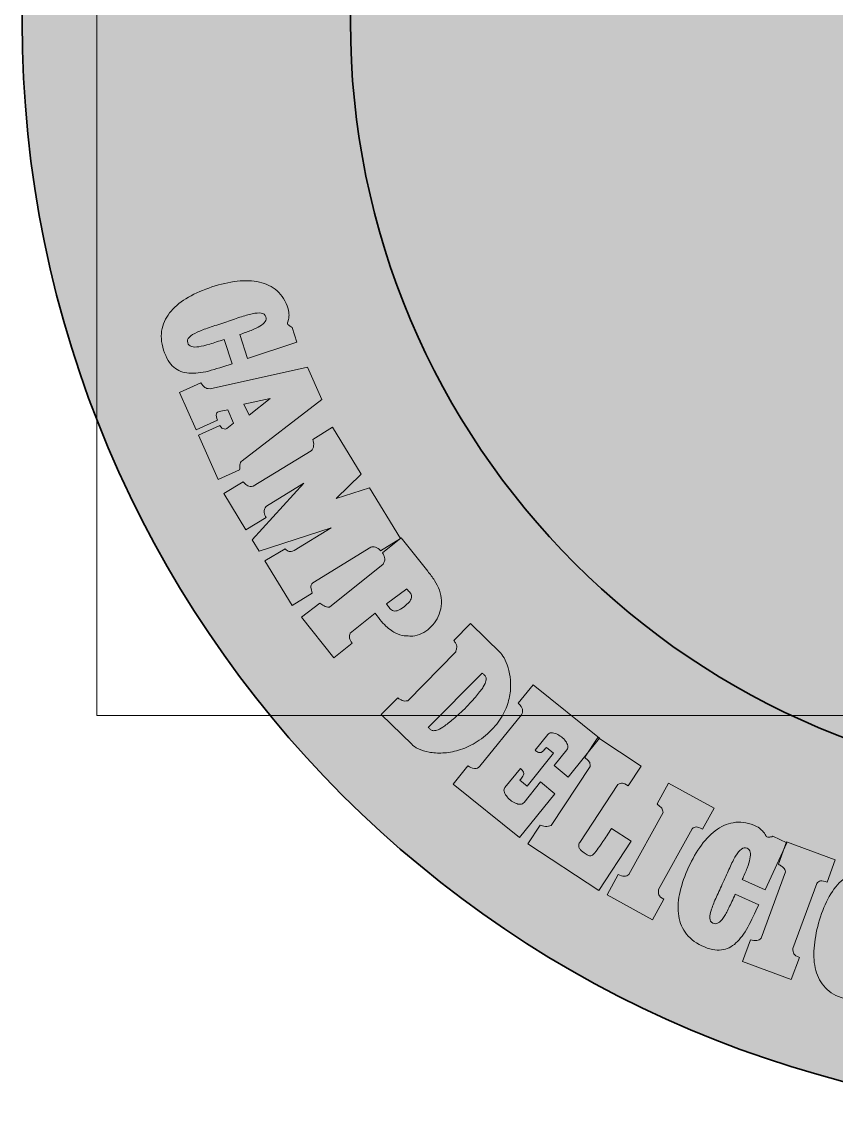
# Model space of a CAD drawing. Header units: millimetres. Extents: x 74.9 to 135, y -178.4 to -118.3.
# Drawn here: x 74.94 to 97.27, y -178.35 to -148.34 of the extents above; entities that cross this region are included whole.
import ezdxf

# ---------------------------------------------------------------- set-up
doc = ezdxf.new("R2010")
doc.units = ezdxf.units.MM
doc.header["$MEASUREMENT"] = 0
doc.layers.add('Layer 1', color=7, linetype='Continuous', lineweight=0)
picture_1 = doc.add_image_def('image1.png', size_in_pixel=(2001, 1330))

# ---------------------------------------------------------------- blocks, each defined once
blk = doc.blocks.new('Block_2')
at = {"layer": 'Layer 1'}
h = blk.add_hatch(color=250, dxfattribs=at)
h.dxf.hatch_style = 2
edge = h.paths.add_edge_path()
edge.add_spline(control_points=[(80.916, -156.918), (81.031, -156.88), (81.136, -156.841), (81.231, -156.803), (81.326, -156.765), (81.406, -156.726), (81.471, -156.687), (81.535, -156.648), (81.582, -156.607), (81.612, -156.564), (81.641, -156.522), (81.648, -156.477), (81.633, -156.431), (81.614, -156.374), (81.572, -156.341), (81.508, -156.331), (81.443, -156.321), (81.36, -156.327), (81.26, -156.348), (81.159, -156.369), (81.045, -156.401), (80.916, -156.445), (80.788, -156.49), (80.65, -156.536), (80.503, -156.585), (80.355, -156.634), (80.215, -156.68), (80.083, -156.724), (79.952, -156.768), (79.841, -156.811), (79.747, -156.854), (79.654, -156.897), (79.583, -156.942), (79.534, -156.988), (79.486, -157.034), (79.47, -157.086), (79.489, -157.142), (79.507, -157.196), (79.542, -157.231), (79.593, -157.246), (79.645, -157.262), (79.712, -157.264), (79.795, -157.251), (79.878, -157.239), (79.978, -157.214), (80.094, -157.178), (80.21, -157.142), (80.342, -157.1), (80.49, -157.051), (80.49, -157.051), (80.712, -157.722), (80.712, -157.722), (80.476, -157.8), (80.259, -157.865), (80.06, -157.918), (79.86, -157.97), (79.681, -157.99), (79.521, -157.978), (79.362, -157.965), (79.224, -157.911), (79.107, -157.815), (78.991, -157.718), (78.898, -157.562), (78.829, -157.345), (78.76, -157.128), (78.746, -156.931), (78.788, -156.753), (78.83, -156.576), (78.913, -156.415), (79.037, -156.272), (79.161, -156.129), (79.32, -156.002), (79.512, -155.894), (79.705, -155.784), (79.919, -155.691), (80.155, -155.612), (80.391, -155.534), (80.62, -155.482), (80.843, -155.456), (81.066, -155.43), (81.271, -155.437), (81.456, -155.479), (81.642, -155.521), (81.803, -155.601), (81.941, -155.719), (82.078, -155.837), (82.18, -156.001), (82.247, -156.211), (82.261, -156.279), (82.268, -156.337), (82.267, -156.383), (82.266, -156.43), (82.263, -156.468), (82.256, -156.497), (82.25, -156.527), (82.242, -156.551), (82.234, -156.568), (82.227, -156.586), (82.225, -156.602), (82.228, -156.617), (82.232, -156.632), (82.243, -156.648), (82.26, -156.664), (82.278, -156.68), (82.309, -156.701), (82.353, -156.727), (82.353, -156.727), (82.485, -157.125), (82.485, -157.125), (82.485, -157.125), (81.133, -157.574), (81.133, -157.574), (81.133, -157.574), (80.916, -156.918), (80.916, -156.918)], knot_values=[0, 0, 0, 0, 1, 1, 1, 2, 2, 2, 3, 3, 3, 4, 4, 4, 5, 5, 5, 6, 6, 6, 7, 7, 7, 8, 8, 8, 9, 9, 9, 10, 10, 10, 11, 11, 11, 12, 12, 12, 13, 13, 13, 14, 14, 14, 15, 15, 15, 16, 16, 16, 17, 17, 17, 18, 18, 18, 19, 19, 19, 20, 20, 20, 21, 21, 21, 22, 22, 22, 23, 23, 23, 24, 24, 24, 25, 25, 25, 26, 26, 26, 27, 27, 27, 28, 28, 28, 29, 29, 29, 30, 30, 30, 31, 31, 31, 32, 32, 32, 33, 33, 33, 34, 34, 34, 35, 35, 35, 36, 36, 36, 37, 37, 37, 38, 38, 38, 38], degree=3, periodic=0)
h = blk.add_hatch(color=250, dxfattribs=at)
h.dxf.hatch_style = 2
edge = h.paths.add_edge_path()
edge.add_spline(control_points=[(81.749, -158.676), (81.749, -158.676), (81.029, -158.823), (81.029, -158.823), (81.029, -158.823), (81.172, -159.125), (81.172, -159.125), (81.172, -159.125), (81.749, -158.676), (81.749, -158.676)], knot_values=[0, 0, 0, 0, 1, 1, 1, 2, 2, 2, 3, 3, 3, 3], degree=3, periodic=0)
edge = h.paths.add_edge_path()
edge.add_spline(control_points=[(83.169, -158.696), (83.169, -158.696), (80.987, -160.385), (80.987, -160.385), (80.966, -160.394), (80.95, -160.409), (80.941, -160.429), (80.931, -160.449), (80.924, -160.47), (80.92, -160.493), (80.917, -160.516), (80.915, -160.54), (80.916, -160.563), (80.916, -160.587), (80.915, -160.608), (80.912, -160.626), (80.912, -160.626), (80.324, -160.889), (80.324, -160.889), (80.324, -160.889), (79.783, -159.678), (79.783, -159.678), (79.783, -159.678), (80.371, -159.415), (80.371, -159.415), (80.378, -159.431), (80.389, -159.447), (80.404, -159.461), (80.42, -159.476), (80.436, -159.487), (80.456, -159.496), (80.475, -159.504), (80.494, -159.509), (80.513, -159.509), (80.531, -159.509), (80.548, -159.504), (80.564, -159.494), (80.564, -159.494), (80.748, -159.345), (80.748, -159.345), (80.748, -159.345), (80.588, -158.987), (80.588, -158.987), (80.588, -158.987), (80.356, -159.03), (80.356, -159.03), (80.317, -159.031), (80.29, -159.053), (80.277, -159.095), (80.264, -159.138), (80.273, -159.196), (80.306, -159.269), (80.306, -159.269), (79.718, -159.532), (79.718, -159.532), (79.718, -159.532), (79.26, -158.508), (79.26, -158.508), (79.26, -158.508), (79.849, -158.246), (79.849, -158.246), (79.874, -158.277), (79.894, -158.302), (79.91, -158.32), (79.925, -158.339), (79.941, -158.354), (79.958, -158.367), (79.975, -158.379), (79.994, -158.388), (80.017, -158.394), (80.039, -158.399), (80.067, -158.403), (80.102, -158.404), (80.102, -158.404), (82.774, -157.81), (82.774, -157.81), (82.774, -157.81), (83.169, -158.696), (83.169, -158.696)], knot_values=[0, 0, 0, 0, 1, 1, 1, 2, 2, 2, 3, 3, 3, 4, 4, 4, 5, 5, 5, 6, 6, 6, 7, 7, 7, 8, 8, 8, 9, 9, 9, 10, 10, 10, 11, 11, 11, 12, 12, 12, 13, 13, 13, 14, 14, 14, 15, 15, 15, 16, 16, 16, 17, 17, 17, 18, 18, 18, 19, 19, 19, 20, 20, 20, 21, 21, 21, 22, 22, 22, 23, 23, 23, 24, 24, 24, 25, 25, 25, 26, 26, 26, 26], degree=3, periodic=0)
h = blk.add_hatch(color=250, dxfattribs=at)
h.dxf.hatch_style = 2
edge = h.paths.add_edge_path()
edge.add_spline(control_points=[(84.248, -160.749), (84.248, -160.749), (83.563, -161.414), (83.563, -161.414), (83.563, -161.414), (84.477, -161.124), (84.477, -161.124), (84.477, -161.124), (85.326, -162.514), (85.326, -162.514), (85.326, -162.514), (84.777, -162.85), (84.777, -162.85), (84.739, -162.798), (84.693, -162.763), (84.641, -162.747), (84.588, -162.73), (84.546, -162.732), (84.512, -162.752), (84.512, -162.752), (82.916, -163.727), (82.916, -163.727), (82.879, -163.765), (82.862, -163.807), (82.867, -163.851), (82.871, -163.895), (82.883, -163.949), (82.904, -164.012), (82.904, -164.012), (82.354, -164.348), (82.354, -164.348), (82.354, -164.348), (81.608, -163.126), (81.608, -163.126), (81.608, -163.126), (82.158, -162.79), (82.158, -162.79), (82.202, -162.833), (82.239, -162.858), (82.269, -162.865), (82.299, -162.873), (82.346, -162.864), (82.411, -162.84), (82.411, -162.84), (83.424, -162.221), (83.424, -162.221), (83.424, -162.221), (81.446, -162.861), (81.446, -162.861), (81.446, -162.861), (81.256, -162.55), (81.256, -162.55), (81.256, -162.55), (82.669, -160.991), (82.669, -160.991), (82.669, -160.991), (81.649, -161.623), (81.649, -161.623), (81.622, -161.652), (81.604, -161.681), (81.596, -161.71), (81.587, -161.739), (81.585, -161.767), (81.588, -161.794), (81.591, -161.822), (81.597, -161.847), (81.607, -161.871), (81.618, -161.895), (81.627, -161.917), (81.636, -161.936), (81.636, -161.936), (81.086, -162.271), (81.086, -162.271), (81.086, -162.271), (80.477, -161.275), (80.477, -161.275), (80.477, -161.275), (81.011, -160.958), (81.011, -160.958), (81.06, -161.013), (81.102, -161.049), (81.137, -161.067), (81.172, -161.085), (81.22, -161.089), (81.281, -161.079), (81.281, -161.079), (82.874, -160.107), (82.874, -160.107), (82.916, -160.066), (82.939, -160.018), (82.942, -159.962), (82.947, -159.907), (82.939, -159.85), (82.919, -159.793), (82.919, -159.793), (83.462, -159.461), (83.462, -159.461), (83.462, -159.461), (84.248, -160.749), (84.248, -160.749)], knot_values=[0, 0, 0, 0, 1, 1, 1, 2, 2, 2, 3, 3, 3, 4, 4, 4, 5, 5, 5, 6, 6, 6, 7, 7, 7, 8, 8, 8, 9, 9, 9, 10, 10, 10, 11, 11, 11, 12, 12, 12, 13, 13, 13, 14, 14, 14, 15, 15, 15, 16, 16, 16, 17, 17, 17, 18, 18, 18, 19, 19, 19, 20, 20, 20, 21, 21, 21, 22, 22, 22, 23, 23, 23, 24, 24, 24, 25, 25, 25, 26, 26, 26, 27, 27, 27, 28, 28, 28, 29, 29, 29, 30, 30, 30, 31, 31, 31, 32, 32, 32, 33, 33, 33, 33], degree=3, periodic=0)
h = blk.add_hatch(color=250, dxfattribs=at)
h.dxf.hatch_style = 2
edge = h.paths.add_edge_path()
edge.add_spline(control_points=[(85.433, -164.373), (85.52, -164.303), (85.576, -164.245), (85.601, -164.197), (85.626, -164.149), (85.634, -164.107), (85.625, -164.072), (85.616, -164.035), (85.597, -164.003), (85.568, -163.975), (85.539, -163.947), (85.515, -163.918), (85.494, -163.888), (85.494, -163.888), (84.944, -164.306), (84.944, -164.306), (84.968, -164.336), (84.992, -164.37), (85.015, -164.405), (85.039, -164.441), (85.067, -164.468), (85.101, -164.486), (85.135, -164.503), (85.178, -164.505), (85.23, -164.492), (85.283, -164.478), (85.35, -164.439), (85.433, -164.373)], knot_values=[0, 0, 0, 0, 1, 1, 1, 2, 2, 2, 3, 3, 3, 4, 4, 4, 5, 5, 5, 6, 6, 6, 7, 7, 7, 8, 8, 8, 9, 9, 9, 9], degree=3, periodic=0)
edge = h.paths.add_edge_path()
edge.add_spline(control_points=[(86.07, -163.41), (86.138, -163.491), (86.2, -163.575), (86.256, -163.661), (86.311, -163.748), (86.356, -163.837), (86.39, -163.929), (86.423, -164.022), (86.443, -164.117), (86.448, -164.215), (86.453, -164.313), (86.44, -164.416), (86.407, -164.525), (86.381, -164.612), (86.343, -164.694), (86.294, -164.769), (86.245, -164.844), (86.187, -164.912), (86.12, -164.971), (86.054, -165.031), (85.981, -165.08), (85.902, -165.118), (85.823, -165.156), (85.742, -165.18), (85.658, -165.191), (85.608, -165.187), (85.549, -165.185), (85.48, -165.183), (85.412, -165.182), (85.333, -165.164), (85.246, -165.129), (85.159, -165.094), (85.064, -165.033), (84.961, -164.947), (84.857, -164.861), (84.747, -164.73), (84.631, -164.555), (84.631, -164.555), (83.942, -165.103), (83.942, -165.103), (83.925, -165.153), (83.92, -165.199), (83.928, -165.243), (83.936, -165.286), (83.96, -165.333), (84.001, -165.383), (84.001, -165.383), (83.497, -165.784), (83.497, -165.784), (83.497, -165.784), (82.61, -164.67), (82.61, -164.67), (82.61, -164.67), (83.113, -164.28), (83.113, -164.28), (83.144, -164.311), (83.183, -164.339), (83.228, -164.362), (83.273, -164.385), (83.322, -164.395), (83.374, -164.39), (83.374, -164.39), (84.847, -163.218), (84.847, -163.218), (84.861, -163.186), (84.873, -163.159), (84.881, -163.136), (84.889, -163.113), (84.893, -163.09), (84.893, -163.067), (84.893, -163.044), (84.887, -163.019), (84.877, -162.994), (84.865, -162.967), (84.851, -162.937), (84.833, -162.902), (84.833, -162.902), (85.343, -162.496), (85.343, -162.496), (85.343, -162.496), (86.07, -163.41), (86.07, -163.41)], knot_values=[0, 0, 0, 0, 1, 1, 1, 2, 2, 2, 3, 3, 3, 4, 4, 4, 5, 5, 5, 6, 6, 6, 7, 7, 7, 8, 8, 8, 9, 9, 9, 10, 10, 10, 11, 11, 11, 12, 12, 12, 13, 13, 13, 14, 14, 14, 15, 15, 15, 16, 16, 16, 17, 17, 17, 18, 18, 18, 19, 19, 19, 20, 20, 20, 21, 21, 21, 22, 22, 22, 23, 23, 23, 24, 24, 24, 25, 25, 25, 26, 26, 26, 27, 27, 27, 27], degree=3, periodic=0)
h = blk.add_hatch(color=250, dxfattribs=at)
h.dxf.hatch_style = 2
edge = h.paths.add_edge_path()
edge.add_spline(control_points=[(87.085, -167.178), (87.221, -167.039), (87.329, -166.921), (87.41, -166.823), (87.491, -166.725), (87.553, -166.643), (87.594, -166.577), (87.635, -166.51), (87.66, -166.457), (87.668, -166.415), (87.676, -166.374), (87.674, -166.34), (87.664, -166.314), (87.654, -166.287), (87.638, -166.266), (87.617, -166.251), (87.595, -166.236), (87.577, -166.219), (87.563, -166.201), (87.563, -166.201), (86.083, -167.691), (86.083, -167.691), (86.102, -167.709), (86.12, -167.727), (86.139, -167.745), (86.157, -167.763), (86.181, -167.775), (86.21, -167.78), (86.24, -167.785), (86.276, -167.781), (86.32, -167.768), (86.364, -167.754), (86.42, -167.726), (86.488, -167.682), (86.556, -167.638), (86.639, -167.576), (86.735, -167.496), (86.833, -167.415), (86.949, -167.309), (87.085, -167.178)], knot_values=[0, 0, 0, 0, 1, 1, 1, 2, 2, 2, 3, 3, 3, 4, 4, 4, 5, 5, 5, 6, 6, 6, 7, 7, 7, 8, 8, 8, 9, 9, 9, 10, 10, 10, 11, 11, 11, 12, 12, 12, 13, 13, 13, 13], degree=3, periodic=0)
edge = h.paths.add_edge_path()
edge.add_spline(control_points=[(88.075, -165.655), (88.114, -165.7), (88.154, -165.764), (88.196, -165.846), (88.237, -165.927), (88.27, -166.024), (88.296, -166.134), (88.322, -166.244), (88.337, -166.365), (88.342, -166.494), (88.347, -166.624), (88.334, -166.76), (88.303, -166.901), (88.271, -167.042), (88.217, -167.186), (88.14, -167.331), (88.063, -167.476), (87.957, -167.618), (87.821, -167.757), (87.674, -167.907), (87.524, -168.027), (87.371, -168.117), (87.217, -168.207), (87.066, -168.275), (86.916, -168.318), (86.766, -168.362), (86.622, -168.387), (86.485, -168.393), (86.347, -168.399), (86.221, -168.391), (86.108, -168.37), (85.995, -168.348), (85.898, -168.317), (85.815, -168.278), (85.732, -168.239), (85.672, -168.196), (85.633, -168.151), (85.633, -168.151), (84.798, -167.334), (84.798, -167.334), (84.798, -167.334), (85.249, -166.884), (85.249, -166.884), (85.284, -166.912), (85.325, -166.934), (85.373, -166.952), (85.42, -166.97), (85.47, -166.973), (85.521, -166.961), (85.521, -166.961), (86.837, -165.616), (86.837, -165.616), (86.848, -165.583), (86.856, -165.555), (86.861, -165.531), (86.866, -165.507), (86.867, -165.484), (86.865, -165.461), (86.862, -165.438), (86.853, -165.414), (86.839, -165.39), (86.825, -165.365), (86.807, -165.337), (86.785, -165.304), (86.785, -165.304), (87.241, -164.838), (87.241, -164.838), (87.241, -164.838), (88.075, -165.655), (88.075, -165.655)], knot_values=[0, 0, 0, 0, 1, 1, 1, 2, 2, 2, 3, 3, 3, 4, 4, 4, 5, 5, 5, 6, 6, 6, 7, 7, 7, 8, 8, 8, 9, 9, 9, 10, 10, 10, 11, 11, 11, 12, 12, 12, 13, 13, 13, 14, 14, 14, 15, 15, 15, 16, 16, 16, 17, 17, 17, 18, 18, 18, 19, 19, 19, 20, 20, 20, 21, 21, 21, 22, 22, 22, 23, 23, 23, 23], degree=3, periodic=0)
h = blk.add_hatch(color=250, dxfattribs=at)
h.dxf.hatch_style = 2
edge = h.paths.add_edge_path()
edge.add_spline(control_points=[(90.779, -167.991), (90.779, -167.991), (89.925, -169.052), (89.925, -169.052), (89.925, -169.052), (89.535, -168.738), (89.535, -168.738), (89.535, -168.738), (89.885, -168.303), (89.885, -168.303), (89.911, -168.271), (89.919, -168.234), (89.91, -168.194), (89.902, -168.153), (89.882, -168.112), (89.852, -168.069), (89.821, -168.027), (89.783, -167.988), (89.738, -167.953), (89.693, -167.918), (89.647, -167.891), (89.598, -167.87), (89.55, -167.85), (89.505, -167.84), (89.463, -167.841), (89.42, -167.841), (89.386, -167.858), (89.36, -167.89), (89.36, -167.89), (89.015, -168.32), (89.015, -168.32), (89.051, -168.349), (89.082, -168.368), (89.106, -168.376), (89.131, -168.384), (89.155, -168.385), (89.177, -168.378), (89.199, -168.371), (89.222, -168.355), (89.245, -168.331), (89.268, -168.306), (89.294, -168.276), (89.323, -168.239), (89.323, -168.239), (89.523, -168.4), (89.523, -168.4), (89.523, -168.4), (88.796, -169.304), (88.796, -169.304), (88.796, -169.304), (88.596, -169.143), (88.596, -169.143), (88.632, -169.099), (88.659, -169.061), (88.676, -169.031), (88.694, -169.001), (88.704, -168.974), (88.705, -168.952), (88.706, -168.93), (88.698, -168.909), (88.682, -168.888), (88.665, -168.868), (88.641, -168.846), (88.611, -168.822), (88.611, -168.822), (88.187, -169.337), (88.187, -169.337), (88.162, -169.367), (88.155, -169.403), (88.165, -169.444), (88.175, -169.485), (88.196, -169.526), (88.227, -169.568), (88.258, -169.61), (88.295, -169.649), (88.339, -169.686), (88.382, -169.723), (88.428, -169.751), (88.475, -169.77), (88.522, -169.79), (88.567, -169.8), (88.609, -169.799), (88.651, -169.798), (88.685, -169.781), (88.711, -169.749), (88.711, -169.749), (89.166, -169.184), (89.166, -169.184), (89.166, -169.184), (89.557, -169.509), (89.557, -169.509), (89.557, -169.509), (88.589, -170.712), (88.589, -170.712), (88.589, -170.712), (86.769, -169.247), (86.769, -169.247), (86.769, -169.247), (87.173, -168.745), (87.173, -168.745), (87.225, -168.788), (87.284, -168.812), (87.349, -168.817), (87.414, -168.823), (87.465, -168.803), (87.503, -168.757), (87.503, -168.757), (88.639, -167.345), (88.639, -167.345), (88.704, -167.251), (88.676, -167.146), (88.555, -167.028), (88.555, -167.028), (88.959, -166.526), (88.959, -166.526), (88.959, -166.526), (90.779, -167.991), (90.779, -167.991)], knot_values=[0, 0, 0, 0, 1, 1, 1, 2, 2, 2, 3, 3, 3, 4, 4, 4, 5, 5, 5, 6, 6, 6, 7, 7, 7, 8, 8, 8, 9, 9, 9, 10, 10, 10, 11, 11, 11, 12, 12, 12, 13, 13, 13, 14, 14, 14, 15, 15, 15, 16, 16, 16, 17, 17, 17, 18, 18, 18, 19, 19, 19, 20, 20, 20, 21, 21, 21, 22, 22, 22, 23, 23, 23, 24, 24, 24, 25, 25, 25, 26, 26, 26, 27, 27, 27, 28, 28, 28, 29, 29, 29, 30, 30, 30, 31, 31, 31, 32, 32, 32, 33, 33, 33, 34, 34, 34, 35, 35, 35, 36, 36, 36, 37, 37, 37, 38, 38, 38, 39, 39, 39, 39], degree=3, periodic=0)
h = blk.add_hatch(color=250, dxfattribs=at)
h.dxf.hatch_style = 2
edge = h.paths.add_edge_path()
edge.add_spline(control_points=[(91.568, -169.296), (91.499, -169.25), (91.446, -169.225), (91.409, -169.219), (91.373, -169.214), (91.331, -169.228), (91.284, -169.262), (91.284, -169.262), (90.237, -170.849), (90.237, -170.849), (90.22, -170.875), (90.211, -170.901), (90.211, -170.928), (90.211, -170.954), (90.216, -170.978), (90.227, -171.001), (90.239, -171.024), (90.253, -171.044), (90.271, -171.062), (90.288, -171.08), (90.307, -171.095), (90.327, -171.108), (90.372, -171.138), (90.41, -171.163), (90.44, -171.183), (90.47, -171.203), (90.498, -171.213), (90.524, -171.213), (90.551, -171.214), (90.578, -171.202), (90.607, -171.177), (90.635, -171.152), (90.671, -171.111), (90.714, -171.052), (90.757, -170.994), (90.81, -170.918), (90.873, -170.823), (90.935, -170.727), (91.015, -170.608), (91.11, -170.463), (91.11, -170.463), (91.652, -170.811), (91.652, -170.811), (91.652, -170.811), (90.759, -172.165), (90.759, -172.165), (90.759, -172.165), (88.815, -170.884), (88.815, -170.884), (88.815, -170.884), (89.153, -170.372), (89.153, -170.372), (89.193, -170.392), (89.24, -170.403), (89.297, -170.406), (89.354, -170.41), (89.406, -170.401), (89.454, -170.38), (89.454, -170.38), (90.522, -168.76), (90.522, -168.76), (90.524, -168.73), (90.523, -168.705), (90.52, -168.686), (90.517, -168.667), (90.51, -168.649), (90.499, -168.633), (90.488, -168.617), (90.472, -168.599), (90.452, -168.581), (90.431, -168.563), (90.407, -168.54), (90.379, -168.512), (90.379, -168.512), (90.738, -167.968), (90.738, -167.968), (90.738, -167.968), (91.927, -168.752), (91.927, -168.752), (91.927, -168.752), (91.568, -169.296), (91.568, -169.296)], knot_values=[0, 0, 0, 0, 1, 1, 1, 2, 2, 2, 3, 3, 3, 4, 4, 4, 5, 5, 5, 6, 6, 6, 7, 7, 7, 8, 8, 8, 9, 9, 9, 10, 10, 10, 11, 11, 11, 12, 12, 12, 13, 13, 13, 14, 14, 14, 15, 15, 15, 16, 16, 16, 17, 17, 17, 18, 18, 18, 19, 19, 19, 20, 20, 20, 21, 21, 21, 22, 22, 22, 23, 23, 23, 24, 24, 24, 25, 25, 25, 26, 26, 26, 27, 27, 27, 27], degree=3, periodic=0)
h = blk.add_hatch(color=250, dxfattribs=at)
h.dxf.hatch_style = 2
edge = h.paths.add_edge_path()
edge.add_spline(control_points=[(93.606, -170.481), (93.534, -170.441), (93.476, -170.421), (93.433, -170.421), (93.391, -170.421), (93.353, -170.437), (93.32, -170.469), (93.32, -170.469), (92.401, -172.134), (92.401, -172.134), (92.392, -172.194), (92.395, -172.244), (92.412, -172.284), (92.428, -172.324), (92.472, -172.364), (92.545, -172.403), (92.545, -172.403), (92.234, -172.967), (92.234, -172.967), (92.234, -172.967), (90.987, -172.279), (90.987, -172.279), (90.987, -172.279), (91.294, -171.722), (91.294, -171.722), (91.353, -171.754), (91.408, -171.771), (91.46, -171.771), (91.511, -171.772), (91.553, -171.757), (91.584, -171.727), (91.584, -171.727), (92.522, -170.028), (92.522, -170.028), (92.518, -170.003), (92.514, -169.981), (92.51, -169.962), (92.505, -169.943), (92.497, -169.925), (92.486, -169.909), (92.475, -169.892), (92.458, -169.875), (92.437, -169.857), (92.416, -169.84), (92.39, -169.818), (92.36, -169.792), (92.36, -169.792), (92.675, -169.222), (92.675, -169.222), (92.675, -169.222), (93.922, -169.91), (93.922, -169.91), (93.922, -169.91), (93.606, -170.481), (93.606, -170.481)], knot_values=[0, 0, 0, 0, 1, 1, 1, 2, 2, 2, 3, 3, 3, 4, 4, 4, 5, 5, 5, 6, 6, 6, 7, 7, 7, 8, 8, 8, 9, 9, 9, 10, 10, 10, 11, 11, 11, 12, 12, 12, 13, 13, 13, 14, 14, 14, 15, 15, 15, 16, 16, 16, 17, 17, 17, 18, 18, 18, 18], degree=3, periodic=0)
h = blk.add_hatch(color=250, dxfattribs=at)
h.dxf.hatch_style = 2
edge = h.paths.add_edge_path()
edge.add_spline(control_points=[(94.697, -171.862), (94.747, -171.751), (94.791, -171.648), (94.828, -171.552), (94.864, -171.457), (94.89, -171.372), (94.906, -171.298), (94.921, -171.224), (94.923, -171.162), (94.912, -171.111), (94.901, -171.061), (94.873, -171.025), (94.829, -171.004), (94.774, -170.98), (94.722, -170.988), (94.671, -171.028), (94.619, -171.069), (94.567, -171.133), (94.514, -171.221), (94.461, -171.309), (94.407, -171.415), (94.352, -171.539), (94.296, -171.663), (94.236, -171.796), (94.172, -171.937), (94.107, -172.078), (94.046, -172.213), (93.988, -172.34), (93.931, -172.464), (93.886, -172.575), (93.854, -172.673), (93.822, -172.771), (93.807, -172.853), (93.808, -172.921), (93.808, -172.988), (93.835, -173.034), (93.89, -173.058), (93.941, -173.082), (93.991, -173.08), (94.037, -173.053), (94.084, -173.026), (94.13, -172.978), (94.178, -172.909), (94.225, -172.839), (94.275, -172.75), (94.328, -172.64), (94.381, -172.531), (94.44, -172.406), (94.504, -172.264), (94.504, -172.264), (95.147, -172.558), (95.147, -172.558), (95.043, -172.784), (94.943, -172.987), (94.846, -173.169), (94.748, -173.351), (94.641, -173.496), (94.523, -173.604), (94.405, -173.713), (94.272, -173.776), (94.122, -173.796), (93.972, -173.816), (93.794, -173.777), (93.588, -173.68), (93.382, -173.583), (93.228, -173.459), (93.127, -173.307), (93.026, -173.156), (92.965, -172.986), (92.945, -172.797), (92.924, -172.608), (92.939, -172.407), (92.991, -172.191), (93.042, -171.976), (93.12, -171.755), (93.223, -171.529), (93.327, -171.303), (93.444, -171.1), (93.577, -170.919), (93.71, -170.737), (93.854, -170.593), (94.012, -170.486), (94.169, -170.378), (94.337, -170.315), (94.517, -170.295), (94.697, -170.274), (94.887, -170.311), (95.085, -170.405), (95.146, -170.441), (95.193, -170.475), (95.226, -170.508), (95.26, -170.54), (95.285, -170.569), (95.302, -170.594), (95.319, -170.619), (95.332, -170.64), (95.339, -170.658), (95.346, -170.675), (95.357, -170.688), (95.371, -170.695), (95.384, -170.703), (95.403, -170.706), (95.427, -170.704), (95.451, -170.702), (95.487, -170.694), (95.536, -170.679), (95.536, -170.679), (95.917, -170.854), (95.917, -170.854), (95.917, -170.854), (95.325, -172.149), (95.325, -172.149), (95.325, -172.149), (94.697, -171.862), (94.697, -171.862)], knot_values=[0, 0, 0, 0, 1, 1, 1, 2, 2, 2, 3, 3, 3, 4, 4, 4, 5, 5, 5, 6, 6, 6, 7, 7, 7, 8, 8, 8, 9, 9, 9, 10, 10, 10, 11, 11, 11, 12, 12, 12, 13, 13, 13, 14, 14, 14, 15, 15, 15, 16, 16, 16, 17, 17, 17, 18, 18, 18, 19, 19, 19, 20, 20, 20, 21, 21, 21, 22, 22, 22, 23, 23, 23, 24, 24, 24, 25, 25, 25, 26, 26, 26, 27, 27, 27, 28, 28, 28, 29, 29, 29, 30, 30, 30, 31, 31, 31, 32, 32, 32, 33, 33, 33, 34, 34, 34, 35, 35, 35, 36, 36, 36, 37, 37, 37, 38, 38, 38, 38], degree=3, periodic=0)
h = blk.add_hatch(color=250, dxfattribs=at)
h.dxf.hatch_style = 2
edge = h.paths.add_edge_path()
edge.add_spline(control_points=[(97.021, -171.937), (96.944, -171.909), (96.884, -171.897), (96.841, -171.904), (96.799, -171.911), (96.764, -171.932), (96.737, -171.969), (96.737, -171.969), (96.08, -173.753), (96.08, -173.753), (96.079, -173.814), (96.09, -173.862), (96.112, -173.9), (96.134, -173.937), (96.184, -173.97), (96.262, -173.998), (96.262, -173.998), (96.04, -174.603), (96.04, -174.603), (96.04, -174.603), (94.703, -174.111), (94.703, -174.111), (94.703, -174.111), (94.923, -173.513), (94.923, -173.513), (94.986, -173.537), (95.043, -173.545), (95.094, -173.537), (95.145, -173.53), (95.184, -173.509), (95.21, -173.474), (95.21, -173.474), (95.881, -171.654), (95.881, -171.654), (95.874, -171.629), (95.866, -171.608), (95.859, -171.59), (95.852, -171.572), (95.841, -171.556), (95.827, -171.541), (95.814, -171.526), (95.795, -171.512), (95.771, -171.497), (95.748, -171.483), (95.719, -171.466), (95.685, -171.445), (95.685, -171.445), (95.91, -170.833), (95.91, -170.833), (95.91, -170.833), (97.247, -171.326), (97.247, -171.326), (97.247, -171.326), (97.021, -171.937), (97.021, -171.937)], knot_values=[0, 0, 0, 0, 1, 1, 1, 2, 2, 2, 3, 3, 3, 4, 4, 4, 5, 5, 5, 6, 6, 6, 7, 7, 7, 8, 8, 8, 9, 9, 9, 10, 10, 10, 11, 11, 11, 12, 12, 12, 13, 13, 13, 14, 14, 14, 15, 15, 15, 16, 16, 16, 17, 17, 17, 18, 18, 18, 18], degree=3, periodic=0)
h = blk.add_hatch(color=250, dxfattribs=at)
h.dxf.hatch_style = 2
edge = h.paths.add_edge_path()
edge.add_spline(control_points=[(98.293, -172.29), (98.235, -172.274), (98.186, -172.291), (98.144, -172.341), (98.102, -172.391), (98.062, -172.464), (98.026, -172.56), (97.99, -172.656), (97.955, -172.771), (97.921, -172.903), (97.887, -173.036), (97.849, -173.178), (97.807, -173.327), (97.765, -173.477), (97.725, -173.617), (97.686, -173.748), (97.646, -173.88), (97.618, -173.996), (97.601, -174.097), (97.583, -174.199), (97.579, -174.281), (97.588, -174.345), (97.597, -174.41), (97.63, -174.45), (97.687, -174.466), (97.742, -174.481), (97.79, -174.464), (97.831, -174.413), (97.872, -174.363), (97.91, -174.29), (97.947, -174.194), (97.983, -174.097), (98.018, -173.983), (98.052, -173.85), (98.086, -173.717), (98.124, -173.576), (98.166, -173.427), (98.207, -173.277), (98.248, -173.137), (98.287, -173.005), (98.326, -172.874), (98.356, -172.758), (98.376, -172.657), (98.396, -172.557), (98.401, -172.474), (98.392, -172.41), (98.383, -172.346), (98.35, -172.306), (98.293, -172.29)], knot_values=[0, 0, 0, 0, 1, 1, 1, 2, 2, 2, 3, 3, 3, 4, 4, 4, 5, 5, 5, 6, 6, 6, 7, 7, 7, 8, 8, 8, 9, 9, 9, 10, 10, 10, 11, 11, 11, 12, 12, 12, 13, 13, 13, 14, 14, 14, 15, 15, 15, 16, 16, 16, 16], degree=3, periodic=0)
edge = h.paths.add_edge_path()
edge.add_spline(control_points=[(98.453, -171.658), (98.663, -171.719), (98.831, -171.816), (98.956, -171.949), (99.08, -172.081), (99.168, -172.239), (99.221, -172.421), (99.274, -172.604), (99.293, -172.806), (99.278, -173.027), (99.263, -173.249), (99.223, -173.479), (99.156, -173.718), (99.09, -173.958), (99.006, -174.177), (98.906, -174.378), (98.806, -174.578), (98.688, -174.745), (98.55, -174.877), (98.413, -175.009), (98.256, -175.1), (98.079, -175.149), (97.903, -175.198), (97.706, -175.191), (97.488, -175.127), (97.269, -175.064), (97.098, -174.965), (96.974, -174.831), (96.85, -174.698), (96.763, -174.539), (96.713, -174.356), (96.663, -174.173), (96.647, -173.971), (96.664, -173.75), (96.681, -173.529), (96.723, -173.3), (96.79, -173.06), (96.856, -172.821), (96.941, -172.601), (97.043, -172.402), (97.146, -172.202), (97.266, -172.037), (97.405, -171.906), (97.543, -171.775), (97.699, -171.686), (97.874, -171.638), (98.048, -171.59), (98.241, -171.596), (98.453, -171.658)], knot_values=[0, 0, 0, 0, 1, 1, 1, 2, 2, 2, 3, 3, 3, 4, 4, 4, 5, 5, 5, 6, 6, 6, 7, 7, 7, 8, 8, 8, 9, 9, 9, 10, 10, 10, 11, 11, 11, 12, 12, 12, 13, 13, 13, 14, 14, 14, 15, 15, 15, 16, 16, 16, 16], degree=3, periodic=0)
for points, knots in [([(80.916, -156.918), (81.031, -156.88), (81.136, -156.841), (81.231, -156.803), (81.326, -156.765), (81.406, -156.726), (81.471, -156.687), (81.535, -156.648), (81.582, -156.607), (81.612, -156.564), (81.641, -156.522), (81.648, -156.477), (81.633, -156.431), (81.614, -156.374), (81.572, -156.341), (81.508, -156.331), (81.443, -156.321), (81.36, -156.327), (81.26, -156.348), (81.159, -156.369), (81.045, -156.401), (80.916, -156.445), (80.788, -156.49), (80.65, -156.536), (80.503, -156.585), (80.355, -156.634), (80.215, -156.68), (80.083, -156.724), (79.952, -156.768), (79.841, -156.811), (79.747, -156.854), (79.654, -156.897), (79.583, -156.942), (79.534, -156.988), (79.486, -157.034), (79.47, -157.086), (79.489, -157.142), (79.507, -157.196), (79.542, -157.231), (79.593, -157.246), (79.645, -157.262), (79.712, -157.264), (79.795, -157.251), (79.878, -157.239), (79.978, -157.214), (80.094, -157.178), (80.21, -157.142), (80.342, -157.1), (80.49, -157.051), (80.49, -157.051), (80.712, -157.722), (80.712, -157.722), (80.476, -157.8), (80.259, -157.865), (80.06, -157.918), (79.86, -157.97), (79.681, -157.99), (79.521, -157.978), (79.362, -157.965), (79.224, -157.911), (79.107, -157.815), (78.991, -157.718), (78.898, -157.562), (78.829, -157.345), (78.76, -157.128), (78.746, -156.931), (78.788, -156.753), (78.83, -156.576), (78.913, -156.415), (79.037, -156.272), (79.161, -156.129), (79.32, -156.002), (79.512, -155.894), (79.705, -155.784), (79.919, -155.691), (80.155, -155.612), (80.391, -155.534), (80.62, -155.482), (80.843, -155.456), (81.066, -155.43), (81.271, -155.437), (81.456, -155.479), (81.642, -155.521), (81.803, -155.601), (81.941, -155.719), (82.078, -155.837), (82.18, -156.001), (82.247, -156.211), (82.261, -156.279), (82.268, -156.337), (82.267, -156.383), (82.266, -156.43), (82.263, -156.468), (82.256, -156.497), (82.25, -156.527), (82.242, -156.551), (82.234, -156.568), (82.227, -156.586), (82.225, -156.602), (82.228, -156.617), (82.232, -156.632), (82.243, -156.648), (82.26, -156.664), (82.278, -156.68), (82.309, -156.701), (82.353, -156.727), (82.353, -156.727), (82.485, -157.125), (82.485, -157.125), (82.485, -157.125), (81.133, -157.574), (81.133, -157.574), (81.133, -157.574), (80.916, -156.918), (80.916, -156.918)], [0, 0, 0, 0, 1, 1, 1, 2, 2, 2, 3, 3, 3, 4, 4, 4, 5, 5, 5, 6, 6, 6, 7, 7, 7, 8, 8, 8, 9, 9, 9, 10, 10, 10, 11, 11, 11, 12, 12, 12, 13, 13, 13, 14, 14, 14, 15, 15, 15, 16, 16, 16, 17, 17, 17, 18, 18, 18, 19, 19, 19, 20, 20, 20, 21, 21, 21, 22, 22, 22, 23, 23, 23, 24, 24, 24, 25, 25, 25, 26, 26, 26, 27, 27, 27, 28, 28, 28, 29, 29, 29, 30, 30, 30, 31, 31, 31, 32, 32, 32, 33, 33, 33, 34, 34, 34, 35, 35, 35, 36, 36, 36, 37, 37, 37, 38, 38, 38, 38]), ([(83.169, -158.696), (83.169, -158.696), (80.987, -160.385), (80.987, -160.385), (80.966, -160.394), (80.95, -160.409), (80.941, -160.429), (80.931, -160.449), (80.924, -160.47), (80.92, -160.493), (80.917, -160.516), (80.915, -160.54), (80.916, -160.563), (80.916, -160.587), (80.915, -160.608), (80.912, -160.626), (80.912, -160.626), (80.324, -160.889), (80.324, -160.889), (80.324, -160.889), (79.783, -159.678), (79.783, -159.678), (79.783, -159.678), (80.371, -159.415), (80.371, -159.415), (80.378, -159.431), (80.389, -159.447), (80.404, -159.461), (80.42, -159.476), (80.436, -159.487), (80.456, -159.496), (80.475, -159.504), (80.494, -159.509), (80.513, -159.509), (80.531, -159.509), (80.548, -159.504), (80.564, -159.494), (80.564, -159.494), (80.748, -159.345), (80.748, -159.345), (80.748, -159.345), (80.588, -158.987), (80.588, -158.987), (80.588, -158.987), (80.356, -159.03), (80.356, -159.03), (80.317, -159.031), (80.29, -159.053), (80.277, -159.095), (80.264, -159.138), (80.273, -159.196), (80.306, -159.269), (80.306, -159.269), (79.718, -159.532), (79.718, -159.532), (79.718, -159.532), (79.26, -158.508), (79.26, -158.508), (79.26, -158.508), (79.849, -158.246), (79.849, -158.246), (79.874, -158.277), (79.894, -158.302), (79.91, -158.32), (79.925, -158.339), (79.941, -158.354), (79.958, -158.367), (79.975, -158.379), (79.994, -158.388), (80.017, -158.394), (80.039, -158.399), (80.067, -158.403), (80.102, -158.404), (80.102, -158.404), (82.774, -157.81), (82.774, -157.81), (82.774, -157.81), (83.169, -158.696), (83.169, -158.696)], [0, 0, 0, 0, 1, 1, 1, 2, 2, 2, 3, 3, 3, 4, 4, 4, 5, 5, 5, 6, 6, 6, 7, 7, 7, 8, 8, 8, 9, 9, 9, 10, 10, 10, 11, 11, 11, 12, 12, 12, 13, 13, 13, 14, 14, 14, 15, 15, 15, 16, 16, 16, 17, 17, 17, 18, 18, 18, 19, 19, 19, 20, 20, 20, 21, 21, 21, 22, 22, 22, 23, 23, 23, 24, 24, 24, 25, 25, 25, 26, 26, 26, 26]), ([(81.749, -158.676), (81.749, -158.676), (81.029, -158.823), (81.029, -158.823), (81.029, -158.823), (81.172, -159.125), (81.172, -159.125), (81.172, -159.125), (81.749, -158.676), (81.749, -158.676)], [0, 0, 0, 0, 1, 1, 1, 2, 2, 2, 3, 3, 3, 3]), ([(84.248, -160.749), (84.248, -160.749), (83.563, -161.414), (83.563, -161.414), (83.563, -161.414), (84.477, -161.124), (84.477, -161.124), (84.477, -161.124), (85.326, -162.514), (85.326, -162.514), (85.326, -162.514), (84.777, -162.85), (84.777, -162.85), (84.739, -162.798), (84.693, -162.763), (84.641, -162.747), (84.588, -162.73), (84.546, -162.732), (84.512, -162.752), (84.512, -162.752), (82.916, -163.727), (82.916, -163.727), (82.879, -163.765), (82.862, -163.807), (82.867, -163.851), (82.871, -163.895), (82.883, -163.949), (82.904, -164.012), (82.904, -164.012), (82.354, -164.348), (82.354, -164.348), (82.354, -164.348), (81.608, -163.126), (81.608, -163.126), (81.608, -163.126), (82.158, -162.79), (82.158, -162.79), (82.202, -162.833), (82.239, -162.858), (82.269, -162.865), (82.299, -162.873), (82.346, -162.864), (82.411, -162.84), (82.411, -162.84), (83.424, -162.221), (83.424, -162.221), (83.424, -162.221), (81.446, -162.861), (81.446, -162.861), (81.446, -162.861), (81.256, -162.55), (81.256, -162.55), (81.256, -162.55), (82.669, -160.991), (82.669, -160.991), (82.669, -160.991), (81.649, -161.623), (81.649, -161.623), (81.622, -161.652), (81.604, -161.681), (81.596, -161.71), (81.587, -161.739), (81.585, -161.767), (81.588, -161.794), (81.591, -161.822), (81.597, -161.847), (81.607, -161.871), (81.618, -161.895), (81.627, -161.917), (81.636, -161.936), (81.636, -161.936), (81.086, -162.271), (81.086, -162.271), (81.086, -162.271), (80.477, -161.275), (80.477, -161.275), (80.477, -161.275), (81.011, -160.958), (81.011, -160.958), (81.06, -161.013), (81.102, -161.049), (81.137, -161.067), (81.172, -161.085), (81.22, -161.089), (81.281, -161.079), (81.281, -161.079), (82.874, -160.107), (82.874, -160.107), (82.916, -160.066), (82.939, -160.018), (82.942, -159.962), (82.947, -159.907), (82.939, -159.85), (82.919, -159.793), (82.919, -159.793), (83.462, -159.461), (83.462, -159.461), (83.462, -159.461), (84.248, -160.749), (84.248, -160.749)], [0, 0, 0, 0, 1, 1, 1, 2, 2, 2, 3, 3, 3, 4, 4, 4, 5, 5, 5, 6, 6, 6, 7, 7, 7, 8, 8, 8, 9, 9, 9, 10, 10, 10, 11, 11, 11, 12, 12, 12, 13, 13, 13, 14, 14, 14, 15, 15, 15, 16, 16, 16, 17, 17, 17, 18, 18, 18, 19, 19, 19, 20, 20, 20, 21, 21, 21, 22, 22, 22, 23, 23, 23, 24, 24, 24, 25, 25, 25, 26, 26, 26, 27, 27, 27, 28, 28, 28, 29, 29, 29, 30, 30, 30, 31, 31, 31, 32, 32, 32, 33, 33, 33, 33]), ([(86.07, -163.41), (86.138, -163.491), (86.2, -163.575), (86.256, -163.661), (86.311, -163.748), (86.356, -163.837), (86.39, -163.929), (86.423, -164.022), (86.443, -164.117), (86.448, -164.215), (86.453, -164.313), (86.44, -164.416), (86.407, -164.525), (86.381, -164.612), (86.343, -164.694), (86.294, -164.769), (86.245, -164.844), (86.187, -164.912), (86.12, -164.971), (86.054, -165.031), (85.981, -165.08), (85.902, -165.118), (85.823, -165.156), (85.742, -165.18), (85.658, -165.191), (85.608, -165.187), (85.549, -165.185), (85.48, -165.183), (85.412, -165.182), (85.333, -165.164), (85.246, -165.129), (85.159, -165.094), (85.064, -165.033), (84.961, -164.947), (84.857, -164.861), (84.747, -164.73), (84.631, -164.555), (84.631, -164.555), (83.942, -165.103), (83.942, -165.103), (83.925, -165.153), (83.92, -165.199), (83.928, -165.243), (83.936, -165.286), (83.96, -165.333), (84.001, -165.383), (84.001, -165.383), (83.497, -165.784), (83.497, -165.784), (83.497, -165.784), (82.61, -164.67), (82.61, -164.67), (82.61, -164.67), (83.113, -164.28), (83.113, -164.28), (83.144, -164.311), (83.183, -164.339), (83.228, -164.362), (83.273, -164.385), (83.322, -164.395), (83.374, -164.39), (83.374, -164.39), (84.847, -163.218), (84.847, -163.218), (84.861, -163.186), (84.873, -163.159), (84.881, -163.136), (84.889, -163.113), (84.893, -163.09), (84.893, -163.067), (84.893, -163.044), (84.887, -163.019), (84.877, -162.994), (84.865, -162.967), (84.851, -162.937), (84.833, -162.902), (84.833, -162.902), (85.343, -162.496), (85.343, -162.496), (85.343, -162.496), (86.07, -163.41), (86.07, -163.41)], [0, 0, 0, 0, 1, 1, 1, 2, 2, 2, 3, 3, 3, 4, 4, 4, 5, 5, 5, 6, 6, 6, 7, 7, 7, 8, 8, 8, 9, 9, 9, 10, 10, 10, 11, 11, 11, 12, 12, 12, 13, 13, 13, 14, 14, 14, 15, 15, 15, 16, 16, 16, 17, 17, 17, 18, 18, 18, 19, 19, 19, 20, 20, 20, 21, 21, 21, 22, 22, 22, 23, 23, 23, 24, 24, 24, 25, 25, 25, 26, 26, 26, 27, 27, 27, 27]), ([(85.433, -164.373), (85.52, -164.303), (85.576, -164.245), (85.601, -164.197), (85.626, -164.149), (85.634, -164.107), (85.625, -164.072), (85.616, -164.035), (85.597, -164.003), (85.568, -163.975), (85.539, -163.947), (85.515, -163.918), (85.494, -163.888), (85.494, -163.888), (84.944, -164.306), (84.944, -164.306), (84.968, -164.336), (84.992, -164.37), (85.015, -164.405), (85.039, -164.441), (85.067, -164.468), (85.101, -164.486), (85.135, -164.503), (85.178, -164.505), (85.23, -164.492), (85.283, -164.478), (85.35, -164.439), (85.433, -164.373)], [0, 0, 0, 0, 1, 1, 1, 2, 2, 2, 3, 3, 3, 4, 4, 4, 5, 5, 5, 6, 6, 6, 7, 7, 7, 8, 8, 8, 9, 9, 9, 9]), ([(88.075, -165.655), (88.114, -165.7), (88.154, -165.764), (88.196, -165.846), (88.237, -165.927), (88.27, -166.024), (88.296, -166.134), (88.322, -166.244), (88.337, -166.365), (88.342, -166.494), (88.347, -166.624), (88.334, -166.76), (88.303, -166.901), (88.271, -167.042), (88.217, -167.186), (88.14, -167.331), (88.063, -167.476), (87.957, -167.618), (87.821, -167.757), (87.674, -167.907), (87.524, -168.027), (87.371, -168.117), (87.217, -168.207), (87.066, -168.275), (86.916, -168.318), (86.766, -168.362), (86.622, -168.387), (86.485, -168.393), (86.347, -168.399), (86.221, -168.391), (86.108, -168.37), (85.995, -168.348), (85.898, -168.317), (85.815, -168.278), (85.732, -168.239), (85.672, -168.196), (85.633, -168.151), (85.633, -168.151), (84.798, -167.334), (84.798, -167.334), (84.798, -167.334), (85.249, -166.884), (85.249, -166.884), (85.284, -166.912), (85.325, -166.934), (85.373, -166.952), (85.42, -166.97), (85.47, -166.973), (85.521, -166.961), (85.521, -166.961), (86.837, -165.616), (86.837, -165.616), (86.848, -165.583), (86.856, -165.555), (86.861, -165.531), (86.866, -165.507), (86.867, -165.484), (86.865, -165.461), (86.862, -165.438), (86.853, -165.414), (86.839, -165.39), (86.825, -165.365), (86.807, -165.337), (86.785, -165.304), (86.785, -165.304), (87.241, -164.838), (87.241, -164.838), (87.241, -164.838), (88.075, -165.655), (88.075, -165.655)], [0, 0, 0, 0, 1, 1, 1, 2, 2, 2, 3, 3, 3, 4, 4, 4, 5, 5, 5, 6, 6, 6, 7, 7, 7, 8, 8, 8, 9, 9, 9, 10, 10, 10, 11, 11, 11, 12, 12, 12, 13, 13, 13, 14, 14, 14, 15, 15, 15, 16, 16, 16, 17, 17, 17, 18, 18, 18, 19, 19, 19, 20, 20, 20, 21, 21, 21, 22, 22, 22, 23, 23, 23, 23]), ([(87.085, -167.178), (87.221, -167.039), (87.329, -166.921), (87.41, -166.823), (87.491, -166.725), (87.553, -166.643), (87.594, -166.577), (87.635, -166.51), (87.66, -166.457), (87.668, -166.415), (87.676, -166.374), (87.674, -166.34), (87.664, -166.314), (87.654, -166.287), (87.638, -166.266), (87.617, -166.251), (87.595, -166.236), (87.577, -166.219), (87.563, -166.201), (87.563, -166.201), (86.083, -167.691), (86.083, -167.691), (86.102, -167.709), (86.12, -167.727), (86.139, -167.745), (86.157, -167.763), (86.181, -167.775), (86.21, -167.78), (86.24, -167.785), (86.276, -167.781), (86.32, -167.768), (86.364, -167.754), (86.42, -167.726), (86.488, -167.682), (86.556, -167.638), (86.639, -167.576), (86.735, -167.496), (86.833, -167.415), (86.949, -167.309), (87.085, -167.178)], [0, 0, 0, 0, 1, 1, 1, 2, 2, 2, 3, 3, 3, 4, 4, 4, 5, 5, 5, 6, 6, 6, 7, 7, 7, 8, 8, 8, 9, 9, 9, 10, 10, 10, 11, 11, 11, 12, 12, 12, 13, 13, 13, 13]), ([(90.779, -167.991), (90.779, -167.991), (89.925, -169.052), (89.925, -169.052), (89.925, -169.052), (89.535, -168.738), (89.535, -168.738), (89.535, -168.738), (89.885, -168.303), (89.885, -168.303), (89.911, -168.271), (89.919, -168.234), (89.91, -168.194), (89.902, -168.153), (89.882, -168.112), (89.852, -168.069), (89.821, -168.027), (89.783, -167.988), (89.738, -167.953), (89.693, -167.918), (89.647, -167.891), (89.598, -167.87), (89.55, -167.85), (89.505, -167.84), (89.463, -167.841), (89.42, -167.841), (89.386, -167.858), (89.36, -167.89), (89.36, -167.89), (89.015, -168.32), (89.015, -168.32), (89.051, -168.349), (89.082, -168.368), (89.106, -168.376), (89.131, -168.384), (89.155, -168.385), (89.177, -168.378), (89.199, -168.371), (89.222, -168.355), (89.245, -168.331), (89.268, -168.306), (89.294, -168.276), (89.323, -168.239), (89.323, -168.239), (89.523, -168.4), (89.523, -168.4), (89.523, -168.4), (88.796, -169.304), (88.796, -169.304), (88.796, -169.304), (88.596, -169.143), (88.596, -169.143), (88.632, -169.099), (88.659, -169.061), (88.676, -169.031), (88.694, -169.001), (88.704, -168.974), (88.705, -168.952), (88.706, -168.93), (88.698, -168.909), (88.682, -168.888), (88.665, -168.868), (88.641, -168.846), (88.611, -168.822), (88.611, -168.822), (88.187, -169.337), (88.187, -169.337), (88.162, -169.367), (88.155, -169.403), (88.165, -169.444), (88.175, -169.485), (88.196, -169.526), (88.227, -169.568), (88.258, -169.61), (88.295, -169.649), (88.339, -169.686), (88.382, -169.723), (88.428, -169.751), (88.475, -169.77), (88.522, -169.79), (88.567, -169.8), (88.609, -169.799), (88.651, -169.798), (88.685, -169.781), (88.711, -169.749), (88.711, -169.749), (89.166, -169.184), (89.166, -169.184), (89.166, -169.184), (89.557, -169.509), (89.557, -169.509), (89.557, -169.509), (88.589, -170.712), (88.589, -170.712), (88.589, -170.712), (86.769, -169.247), (86.769, -169.247), (86.769, -169.247), (87.173, -168.745), (87.173, -168.745), (87.225, -168.788), (87.284, -168.812), (87.349, -168.817), (87.414, -168.823), (87.465, -168.803), (87.503, -168.757), (87.503, -168.757), (88.639, -167.345), (88.639, -167.345), (88.704, -167.251), (88.676, -167.146), (88.555, -167.028), (88.555, -167.028), (88.959, -166.526), (88.959, -166.526), (88.959, -166.526), (90.779, -167.991), (90.779, -167.991)], [0, 0, 0, 0, 1, 1, 1, 2, 2, 2, 3, 3, 3, 4, 4, 4, 5, 5, 5, 6, 6, 6, 7, 7, 7, 8, 8, 8, 9, 9, 9, 10, 10, 10, 11, 11, 11, 12, 12, 12, 13, 13, 13, 14, 14, 14, 15, 15, 15, 16, 16, 16, 17, 17, 17, 18, 18, 18, 19, 19, 19, 20, 20, 20, 21, 21, 21, 22, 22, 22, 23, 23, 23, 24, 24, 24, 25, 25, 25, 26, 26, 26, 27, 27, 27, 28, 28, 28, 29, 29, 29, 30, 30, 30, 31, 31, 31, 32, 32, 32, 33, 33, 33, 34, 34, 34, 35, 35, 35, 36, 36, 36, 37, 37, 37, 38, 38, 38, 39, 39, 39, 39]), ([(91.568, -169.296), (91.499, -169.25), (91.446, -169.225), (91.409, -169.219), (91.373, -169.214), (91.331, -169.228), (91.284, -169.262), (91.284, -169.262), (90.237, -170.849), (90.237, -170.849), (90.22, -170.875), (90.211, -170.901), (90.211, -170.928), (90.211, -170.954), (90.216, -170.978), (90.227, -171.001), (90.239, -171.024), (90.253, -171.044), (90.271, -171.062), (90.288, -171.08), (90.307, -171.095), (90.327, -171.108), (90.372, -171.138), (90.41, -171.163), (90.44, -171.183), (90.47, -171.203), (90.498, -171.213), (90.524, -171.213), (90.551, -171.214), (90.578, -171.202), (90.607, -171.177), (90.635, -171.152), (90.671, -171.111), (90.714, -171.052), (90.757, -170.994), (90.81, -170.918), (90.873, -170.823), (90.935, -170.727), (91.015, -170.608), (91.11, -170.463), (91.11, -170.463), (91.652, -170.811), (91.652, -170.811), (91.652, -170.811), (90.759, -172.165), (90.759, -172.165), (90.759, -172.165), (88.815, -170.884), (88.815, -170.884), (88.815, -170.884), (89.153, -170.372), (89.153, -170.372), (89.193, -170.392), (89.24, -170.403), (89.297, -170.406), (89.354, -170.41), (89.406, -170.401), (89.454, -170.38), (89.454, -170.38), (90.522, -168.76), (90.522, -168.76), (90.524, -168.73), (90.523, -168.705), (90.52, -168.686), (90.517, -168.667), (90.51, -168.649), (90.499, -168.633), (90.488, -168.617), (90.472, -168.599), (90.452, -168.581), (90.431, -168.563), (90.407, -168.54), (90.379, -168.512), (90.379, -168.512), (90.738, -167.968), (90.738, -167.968), (90.738, -167.968), (91.927, -168.752), (91.927, -168.752), (91.927, -168.752), (91.568, -169.296), (91.568, -169.296)], [0, 0, 0, 0, 1, 1, 1, 2, 2, 2, 3, 3, 3, 4, 4, 4, 5, 5, 5, 6, 6, 6, 7, 7, 7, 8, 8, 8, 9, 9, 9, 10, 10, 10, 11, 11, 11, 12, 12, 12, 13, 13, 13, 14, 14, 14, 15, 15, 15, 16, 16, 16, 17, 17, 17, 18, 18, 18, 19, 19, 19, 20, 20, 20, 21, 21, 21, 22, 22, 22, 23, 23, 23, 24, 24, 24, 25, 25, 25, 26, 26, 26, 27, 27, 27, 27]), ([(93.606, -170.481), (93.534, -170.441), (93.476, -170.421), (93.433, -170.421), (93.391, -170.421), (93.353, -170.437), (93.32, -170.469), (93.32, -170.469), (92.401, -172.134), (92.401, -172.134), (92.392, -172.194), (92.395, -172.244), (92.412, -172.284), (92.428, -172.324), (92.472, -172.364), (92.545, -172.403), (92.545, -172.403), (92.234, -172.967), (92.234, -172.967), (92.234, -172.967), (90.987, -172.279), (90.987, -172.279), (90.987, -172.279), (91.294, -171.722), (91.294, -171.722), (91.353, -171.754), (91.408, -171.771), (91.46, -171.771), (91.511, -171.772), (91.553, -171.757), (91.584, -171.727), (91.584, -171.727), (92.522, -170.028), (92.522, -170.028), (92.518, -170.003), (92.514, -169.981), (92.51, -169.962), (92.505, -169.943), (92.497, -169.925), (92.486, -169.909), (92.475, -169.892), (92.458, -169.875), (92.437, -169.857), (92.416, -169.84), (92.39, -169.818), (92.36, -169.792), (92.36, -169.792), (92.675, -169.222), (92.675, -169.222), (92.675, -169.222), (93.922, -169.91), (93.922, -169.91), (93.922, -169.91), (93.606, -170.481), (93.606, -170.481)], [0, 0, 0, 0, 1, 1, 1, 2, 2, 2, 3, 3, 3, 4, 4, 4, 5, 5, 5, 6, 6, 6, 7, 7, 7, 8, 8, 8, 9, 9, 9, 10, 10, 10, 11, 11, 11, 12, 12, 12, 13, 13, 13, 14, 14, 14, 15, 15, 15, 16, 16, 16, 17, 17, 17, 18, 18, 18, 18]), ([(94.697, -171.862), (94.747, -171.751), (94.791, -171.648), (94.828, -171.552), (94.864, -171.457), (94.89, -171.372), (94.906, -171.298), (94.921, -171.224), (94.923, -171.162), (94.912, -171.111), (94.901, -171.061), (94.873, -171.025), (94.829, -171.004), (94.774, -170.98), (94.722, -170.988), (94.671, -171.028), (94.619, -171.069), (94.567, -171.133), (94.514, -171.221), (94.461, -171.309), (94.407, -171.415), (94.352, -171.539), (94.296, -171.663), (94.236, -171.796), (94.172, -171.937), (94.107, -172.078), (94.046, -172.213), (93.988, -172.34), (93.931, -172.464), (93.886, -172.575), (93.854, -172.673), (93.822, -172.771), (93.807, -172.853), (93.808, -172.921), (93.808, -172.988), (93.835, -173.034), (93.89, -173.058), (93.941, -173.082), (93.991, -173.08), (94.037, -173.053), (94.084, -173.026), (94.13, -172.978), (94.178, -172.909), (94.225, -172.839), (94.275, -172.75), (94.328, -172.64), (94.381, -172.531), (94.44, -172.406), (94.504, -172.264), (94.504, -172.264), (95.147, -172.558), (95.147, -172.558), (95.043, -172.784), (94.943, -172.987), (94.846, -173.169), (94.748, -173.351), (94.641, -173.496), (94.523, -173.604), (94.405, -173.713), (94.272, -173.776), (94.122, -173.796), (93.972, -173.816), (93.794, -173.777), (93.588, -173.68), (93.382, -173.583), (93.228, -173.459), (93.127, -173.307), (93.026, -173.156), (92.965, -172.986), (92.945, -172.797), (92.924, -172.608), (92.939, -172.407), (92.991, -172.191), (93.042, -171.976), (93.12, -171.755), (93.223, -171.529), (93.327, -171.303), (93.444, -171.1), (93.577, -170.919), (93.71, -170.737), (93.854, -170.593), (94.012, -170.486), (94.169, -170.378), (94.337, -170.315), (94.517, -170.295), (94.697, -170.274), (94.887, -170.311), (95.085, -170.405), (95.146, -170.441), (95.193, -170.475), (95.226, -170.508), (95.26, -170.54), (95.285, -170.569), (95.302, -170.594), (95.319, -170.619), (95.332, -170.64), (95.339, -170.658), (95.346, -170.675), (95.357, -170.688), (95.371, -170.695), (95.384, -170.703), (95.403, -170.706), (95.427, -170.704), (95.451, -170.702), (95.487, -170.694), (95.536, -170.679), (95.536, -170.679), (95.917, -170.854), (95.917, -170.854), (95.917, -170.854), (95.325, -172.149), (95.325, -172.149), (95.325, -172.149), (94.697, -171.862), (94.697, -171.862)], [0, 0, 0, 0, 1, 1, 1, 2, 2, 2, 3, 3, 3, 4, 4, 4, 5, 5, 5, 6, 6, 6, 7, 7, 7, 8, 8, 8, 9, 9, 9, 10, 10, 10, 11, 11, 11, 12, 12, 12, 13, 13, 13, 14, 14, 14, 15, 15, 15, 16, 16, 16, 17, 17, 17, 18, 18, 18, 19, 19, 19, 20, 20, 20, 21, 21, 21, 22, 22, 22, 23, 23, 23, 24, 24, 24, 25, 25, 25, 26, 26, 26, 27, 27, 27, 28, 28, 28, 29, 29, 29, 30, 30, 30, 31, 31, 31, 32, 32, 32, 33, 33, 33, 34, 34, 34, 35, 35, 35, 36, 36, 36, 37, 37, 37, 38, 38, 38, 38]), ([(97.021, -171.937), (96.944, -171.909), (96.884, -171.897), (96.841, -171.904), (96.799, -171.911), (96.764, -171.932), (96.737, -171.969), (96.737, -171.969), (96.08, -173.753), (96.08, -173.753), (96.079, -173.814), (96.09, -173.862), (96.112, -173.9), (96.134, -173.937), (96.184, -173.97), (96.262, -173.998), (96.262, -173.998), (96.04, -174.603), (96.04, -174.603), (96.04, -174.603), (94.703, -174.111), (94.703, -174.111), (94.703, -174.111), (94.923, -173.513), (94.923, -173.513), (94.986, -173.537), (95.043, -173.545), (95.094, -173.537), (95.145, -173.53), (95.184, -173.509), (95.21, -173.474), (95.21, -173.474), (95.881, -171.654), (95.881, -171.654), (95.874, -171.629), (95.866, -171.608), (95.859, -171.59), (95.852, -171.572), (95.841, -171.556), (95.827, -171.541), (95.814, -171.526), (95.795, -171.512), (95.771, -171.497), (95.748, -171.483), (95.719, -171.466), (95.685, -171.445), (95.685, -171.445), (95.91, -170.833), (95.91, -170.833), (95.91, -170.833), (97.247, -171.326), (97.247, -171.326), (97.247, -171.326), (97.021, -171.937), (97.021, -171.937)], [0, 0, 0, 0, 1, 1, 1, 2, 2, 2, 3, 3, 3, 4, 4, 4, 5, 5, 5, 6, 6, 6, 7, 7, 7, 8, 8, 8, 9, 9, 9, 10, 10, 10, 11, 11, 11, 12, 12, 12, 13, 13, 13, 14, 14, 14, 15, 15, 15, 16, 16, 16, 17, 17, 17, 18, 18, 18, 18]), ([(98.453, -171.658), (98.663, -171.719), (98.831, -171.816), (98.956, -171.949), (99.08, -172.081), (99.168, -172.239), (99.221, -172.421), (99.274, -172.604), (99.293, -172.806), (99.278, -173.027), (99.263, -173.249), (99.223, -173.479), (99.156, -173.718), (99.09, -173.958), (99.006, -174.177), (98.906, -174.378), (98.806, -174.578), (98.688, -174.745), (98.55, -174.877), (98.413, -175.009), (98.256, -175.1), (98.079, -175.149), (97.903, -175.198), (97.706, -175.191), (97.488, -175.127), (97.269, -175.064), (97.098, -174.965), (96.974, -174.831), (96.85, -174.698), (96.763, -174.539), (96.713, -174.356), (96.663, -174.173), (96.647, -173.971), (96.664, -173.75), (96.681, -173.529), (96.723, -173.3), (96.79, -173.06), (96.856, -172.821), (96.941, -172.601), (97.043, -172.402), (97.146, -172.202), (97.266, -172.037), (97.405, -171.906), (97.543, -171.775), (97.699, -171.686), (97.874, -171.638), (98.048, -171.59), (98.241, -171.596), (98.453, -171.658)], [0, 0, 0, 0, 1, 1, 1, 2, 2, 2, 3, 3, 3, 4, 4, 4, 5, 5, 5, 6, 6, 6, 7, 7, 7, 8, 8, 8, 9, 9, 9, 10, 10, 10, 11, 11, 11, 12, 12, 12, 13, 13, 13, 14, 14, 14, 15, 15, 15, 16, 16, 16, 16])]:
    blk.add_open_spline(points, degree=3, knots=knots, dxfattribs=at)

msp = doc.modelspace()

# ---------------------------------------------------------------- hatches: boundary and pattern name
at = {"layer": 'Layer 1'}
h = msp.add_hatch(color=7, dxfattribs=at)
h.dxf.hatch_style = 2
edge = h.paths.add_edge_path()
edge.add_arc((104.951, -148.343), 30, 0, 360)

# ---------------------------------------------------------------- linework, layer by layer
at = {"layer": 'Layer 1', "color": 250, "lineweight": 35}
for radius in [30, 21]:
    msp.add_circle((104.951, -148.343), radius, dxfattribs=at)

# ---------------------------------------------------------------- block references
at = {"layer": 'Layer 1'}
msp.add_blockref('Block_2', (0, 0), dxfattribs=at)

# ---------------------------------------------------------------- pictures from other files: only their frames are drawn
image = msp.add_image(picture_1, insert=(76.993, -167.361), size_in_units=(57.224, 38.035), dxfattribs=at)

doc.saveas('drawing.dxf')
